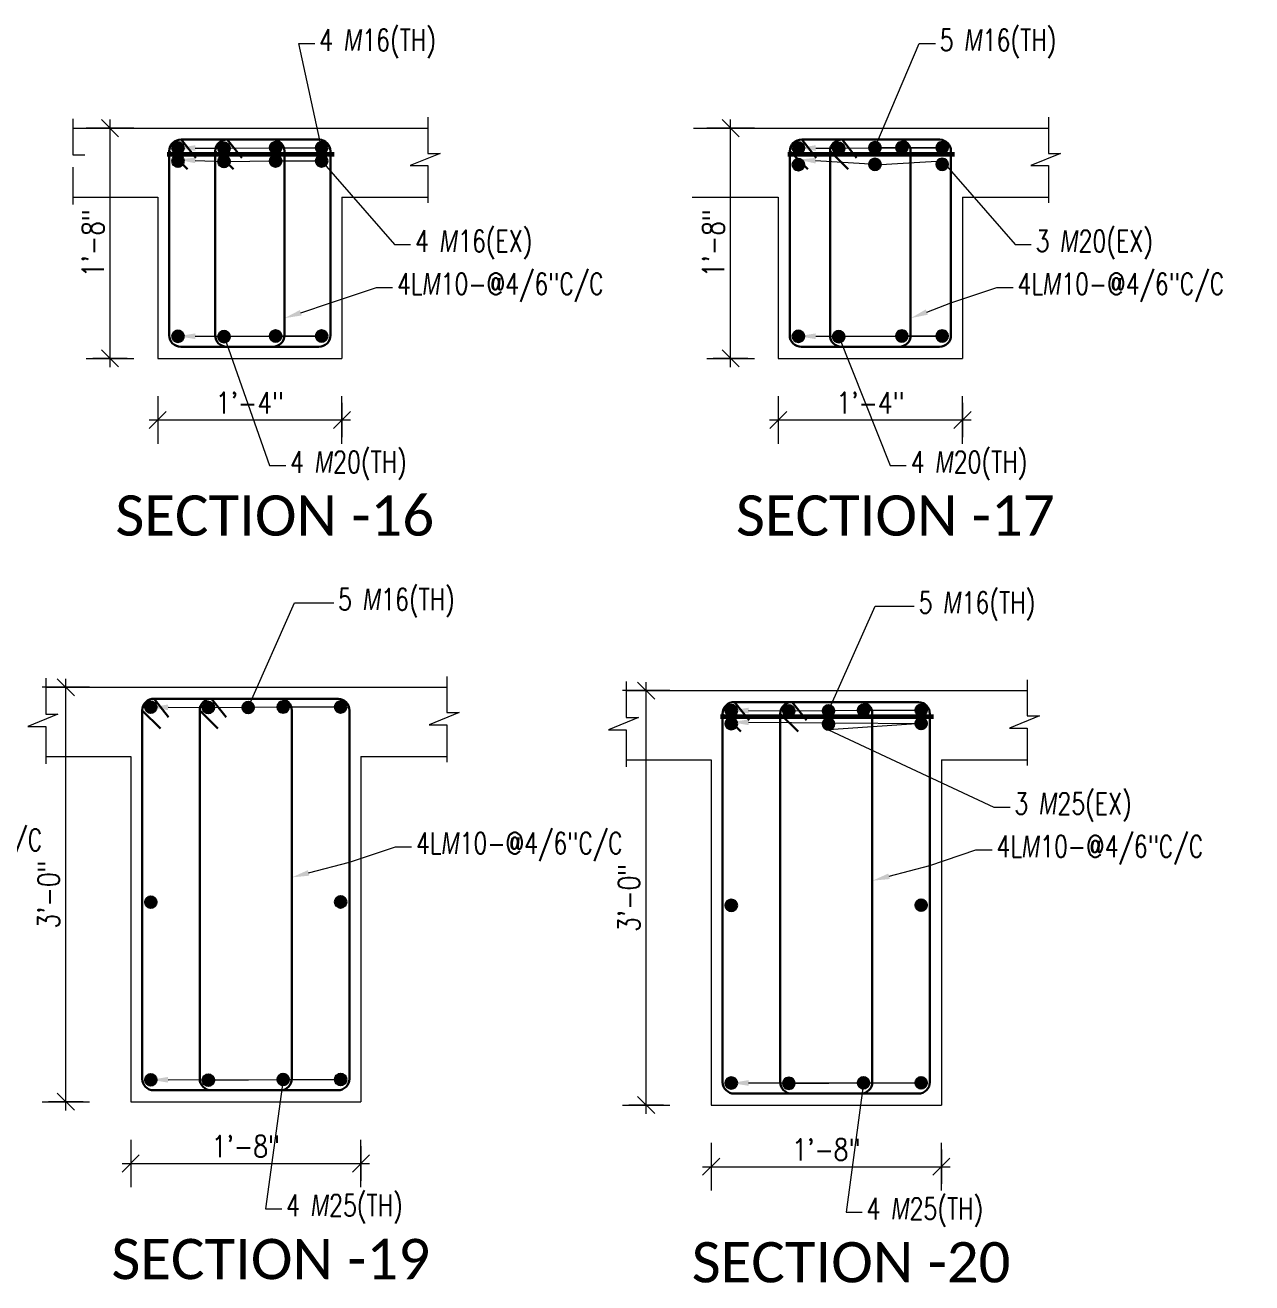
# Model space of a CAD drawing. Header units: inches. Extents: x 0 to 162649, y -36601 to -26324.
# Drawn here: x 156967.4 to 157074, y -36404.5 to -36295.3 of the extents above; entities that cross this region are included whole.
import ezdxf
from ezdxf import colors
from ezdxf.entities.mleader import LeaderData, LeaderLine
from ezdxf.math import Vec2, Vec3

# ---------------------------------------------------------------- set-up
doc = ezdxf.new("R2010")
doc.units = ezdxf.units.IN
doc.header["$MEASUREMENT"] = 0
for name, color, linetype, lineweight in [('Dim', 1, 'Continuous', 13), ('hatch', 252, 'Continuous', 0), ('OL_AR_Text', 140, 'Continuous', 5), ('Rein', 3, 'Continuous', 30), ('Stirrups', 191, 'Continuous', 25), ('TEXT', 7, 'Continuous', 9)]:
    doc.layers.add(name, color=color, linetype=linetype, lineweight=lineweight)
doc.styles.add('1-8 Annotative Text', font='calibri.ttf', dxfattribs={"height": 0.125})
doc.styles.add('DIM', font='simplex.shx', dxfattribs={"width": 0.75})
doc.styles.add('rmtext', font='romans.shx', dxfattribs={"width": 0.8})
doc.dimstyles.new('DIM-24', dxfattribs={"dimscale": 24, "dimtxt": 0.078125, "dimasz": 0.0625, "dimexe": 0.0625, "dimexo": 0.015625, "dimgap": 0.015625, "dimtad": 1, "dimdec": 1, "dimzin": 3, "dimdsep": 46, "dimlunit": 4, "dimtxsty": 'rmtext', "dimblk": 'OBLIQUE', "dimcen": 0.09375, "dimdle": 0.03125, "dimclrd": 1, "dimclre": 1, "dimclrt": 2, "dimadec": 0, "dimazin": 0, "dimtfac": 0.75, "dimtdec": 1, "dimtix": 1, "dimtmove": 0, "dimatfit": 3, "dimfxl": 0.0625, "dimfxlon": 1, "dimfrac": 1, "dimtolj": 1, "dimtzin": 0, "dimlwd": -1, "dimlwe": 5, "dimarcsym": 0})

# ---------------------------------------------------------------- blocks, each defined once
blk = doc.blocks.new('_Oblique')
for p, q in [((0, -1.375), (0, 1.375)), ((-0.495, -0.495), (0.495, 0.495))]:
    blk.add_line(p, q)
blk = doc.blocks.new('*D273')
at = {"layer": 'Defpoints', "color": 0, "transparency": 16777216}
for p in [(156978.96, -36324.21), (156994.96, -36324.21), (156994.96, -36329.56)]:
    blk.add_point(p, dxfattribs=at)
at = {"layer": 'Dim', "color": 1, "lineweight": 5, "transparency": 16777216}
for p, q in [((156978.96, -36328.06), (156978.96, -36331.06)), ((156994.96, -36328.06), (156994.96, -36331.06))]:
    blk.add_line(p, q, dxfattribs=at)
at = {"layer": 'Dim', "color": 1, "transparency": 16777216}
blk.add_line((156978.21, -36329.56), (156995.71, -36329.56), dxfattribs=at)
at = {"layer": 'Dim', "color": 1, "transparency": 16777216, "xscale": 1.5, "yscale": 1.5, "zscale": 1.5, "rotation": 180}
blk.add_blockref('_Oblique', (156978.96, -36329.56), dxfattribs=at)
at = {"layer": 'Dim', "color": 1, "transparency": 16777216, "xscale": 1.5, "yscale": 1.5, "zscale": 1.5}
blk.add_blockref('_Oblique', (156994.96, -36329.56), dxfattribs=at)
at = {"layer": 'Dim', "color": 2, "transparency": 16777216, "insert": (156986.96, -36328.07), "char_height": 1.875, "attachment_point": 5, "style": 'rmtext'}
blk.add_mtext('\\A1;1\'-4"', dxfattribs=at)
blk = doc.blocks.new('*D274')
at = {"layer": 'Defpoints', "color": 0, "transparency": 16777216}
for p in [(156974.82, -36304.21), (156978.96, -36304.21), (156978.96, -36324.21)]:
    blk.add_point(p, dxfattribs=at)
at = {"layer": 'Dim', "color": 1, "lineweight": 5, "transparency": 16777216}
for p, q in [((156976.32, -36304.21), (156973.32, -36304.21)), ((156976.32, -36324.21), (156973.32, -36324.21))]:
    blk.add_line(p, q, dxfattribs=at)
at = {"layer": 'Dim', "color": 1, "transparency": 16777216}
blk.add_line((156974.82, -36324.96), (156974.82, -36303.46), dxfattribs=at)
at = {"layer": 'Dim', "color": 1, "transparency": 16777216, "xscale": 1.5, "yscale": 1.5, "zscale": 1.5}
for p, rotation in [((156974.82, -36304.21), 90), ((156974.82, -36324.21), 270)]:
    blk.add_blockref('_Oblique', p, dxfattribs=dict(at, rotation=rotation))
at = {"layer": 'Dim', "color": 2, "transparency": 16777216, "insert": (156973.33, -36314.21), "char_height": 1.875, "attachment_point": 5, "rotation": 90, "style": 'rmtext'}
blk.add_mtext('\\A1;1\'-8"', dxfattribs=at)
blk = doc.blocks.new('*D275')
at = {"layer": 'Defpoints', "color": 0, "transparency": 16777216}
for p in [(157032.86, -36324.21), (157048.86, -36324.21), (157048.86, -36329.56)]:
    blk.add_point(p, dxfattribs=at)
at = {"layer": 'Dim', "color": 1, "lineweight": 5, "transparency": 16777216}
for p, q in [((157032.86, -36328.06), (157032.86, -36331.06)), ((157048.86, -36328.06), (157048.86, -36331.06))]:
    blk.add_line(p, q, dxfattribs=at)
at = {"layer": 'Dim', "color": 1, "transparency": 16777216}
blk.add_line((157032.11, -36329.56), (157049.61, -36329.56), dxfattribs=at)
at = {"layer": 'Dim', "color": 1, "transparency": 16777216, "xscale": 1.5, "yscale": 1.5, "zscale": 1.5, "rotation": 180}
blk.add_blockref('_Oblique', (157032.86, -36329.56), dxfattribs=at)
at = {"layer": 'Dim', "color": 1, "transparency": 16777216, "xscale": 1.5, "yscale": 1.5, "zscale": 1.5}
blk.add_blockref('_Oblique', (157048.86, -36329.56), dxfattribs=at)
at = {"layer": 'Dim', "color": 2, "transparency": 16777216, "insert": (157040.86, -36328.07), "char_height": 1.875, "attachment_point": 5, "style": 'rmtext'}
blk.add_mtext('\\A1;1\'-4"', dxfattribs=at)
blk = doc.blocks.new('*D276')
at = {"layer": 'Defpoints', "color": 0, "transparency": 16777216}
for p in [(157028.72, -36304.21), (157032.86, -36304.21), (157032.86, -36324.21)]:
    blk.add_point(p, dxfattribs=at)
at = {"layer": 'Dim', "color": 1, "lineweight": 5, "transparency": 16777216}
for p, q in [((157030.22, -36304.21), (157027.22, -36304.21)), ((157030.22, -36324.21), (157027.22, -36324.21))]:
    blk.add_line(p, q, dxfattribs=at)
at = {"layer": 'Dim', "color": 1, "transparency": 16777216}
blk.add_line((157028.72, -36324.96), (157028.72, -36303.46), dxfattribs=at)
at = {"layer": 'Dim', "color": 1, "transparency": 16777216, "xscale": 1.5, "yscale": 1.5, "zscale": 1.5}
for p, rotation in [((157028.72, -36304.21), 90), ((157028.72, -36324.21), 270)]:
    blk.add_blockref('_Oblique', p, dxfattribs=dict(at, rotation=rotation))
at = {"layer": 'Dim', "color": 2, "transparency": 16777216, "insert": (157027.23, -36314.21), "char_height": 1.875, "attachment_point": 5, "rotation": 90, "style": 'rmtext'}
blk.add_mtext('\\A1;1\'-8"', dxfattribs=at)
blk = doc.blocks.new('*D444')
at = {"layer": 'Defpoints', "color": 0, "transparency": 16777216}
for p in [(156976.61, -36388.78), (156996.61, -36388.78), (156996.61, -36394.14)]:
    blk.add_point(p, dxfattribs=at)
at = {"layer": 'Dim', "color": 1, "lineweight": 5, "transparency": 16777216}
for p, q in [((156976.61, -36392.64), (156976.61, -36395.64)), ((156996.61, -36392.64), (156996.61, -36395.64))]:
    blk.add_line(p, q, dxfattribs=at)
at = {"layer": 'Dim', "color": 1, "transparency": 16777216}
blk.add_line((156975.86, -36394.14), (156997.36, -36394.14), dxfattribs=at)
at = {"layer": 'Dim', "color": 1, "transparency": 16777216, "xscale": 1.5, "yscale": 1.5, "zscale": 1.5, "rotation": 180}
blk.add_blockref('_Oblique', (156976.61, -36394.14), dxfattribs=at)
at = {"layer": 'Dim', "color": 1, "transparency": 16777216, "xscale": 1.5, "yscale": 1.5, "zscale": 1.5}
blk.add_blockref('_Oblique', (156996.61, -36394.14), dxfattribs=at)
at = {"layer": 'Dim', "color": 2, "transparency": 16777216, "insert": (156986.61, -36392.65), "char_height": 1.875, "attachment_point": 5, "style": 'rmtext'}
blk.add_mtext('\\A1;1\'-8"', dxfattribs=at)
blk = doc.blocks.new('*D445')
at = {"layer": 'Defpoints', "color": 0, "transparency": 16777216}
for p in [(156970.98, -36352.78), (156976.61, -36352.78), (156976.61, -36388.78)]:
    blk.add_point(p, dxfattribs=at)
at = {"layer": 'Dim', "color": 1, "transparency": 16777216}
blk.add_line((156970.98, -36389.53), (156970.98, -36352.03), dxfattribs=at)
at = {"layer": 'Dim', "color": 1, "lineweight": 5, "transparency": 16777216}
for p, q in [((156972.48, -36352.78), (156969.48, -36352.78)), ((156972.48, -36388.78), (156969.48, -36388.78))]:
    blk.add_line(p, q, dxfattribs=at)
at = {"layer": 'Dim', "color": 1, "transparency": 16777216, "xscale": 1.5, "yscale": 1.5, "zscale": 1.5}
for p, rotation in [((156970.98, -36352.78), 90), ((156970.98, -36388.78), 270)]:
    blk.add_blockref('_Oblique', p, dxfattribs=dict(at, rotation=rotation))
at = {"layer": 'Dim', "color": 2, "transparency": 16777216, "insert": (156969.49, -36370.78), "char_height": 1.875, "attachment_point": 5, "rotation": 90, "style": 'rmtext'}
blk.add_mtext('\\A1;3\'-0"', dxfattribs=at)
blk = doc.blocks.new('*D446')
at = {"layer": 'Defpoints', "color": 0, "transparency": 16777216}
for p in [(157027.03, -36389.07), (157047.03, -36389.07), (157047.03, -36394.42)]:
    blk.add_point(p, dxfattribs=at)
at = {"layer": 'Dim', "color": 1, "lineweight": 5, "transparency": 16777216}
for p, q in [((157027.03, -36392.92), (157027.03, -36395.92)), ((157047.03, -36392.92), (157047.03, -36395.92))]:
    blk.add_line(p, q, dxfattribs=at)
at = {"layer": 'Dim', "color": 1, "transparency": 16777216}
blk.add_line((157026.28, -36394.42), (157047.78, -36394.42), dxfattribs=at)
at = {"layer": 'Dim', "color": 1, "transparency": 16777216, "xscale": 1.5, "yscale": 1.5, "zscale": 1.5, "rotation": 180}
blk.add_blockref('_Oblique', (157027.03, -36394.42), dxfattribs=at)
at = {"layer": 'Dim', "color": 1, "transparency": 16777216, "xscale": 1.5, "yscale": 1.5, "zscale": 1.5}
blk.add_blockref('_Oblique', (157047.03, -36394.42), dxfattribs=at)
at = {"layer": 'Dim', "color": 2, "transparency": 16777216, "insert": (157037.03, -36392.93), "char_height": 1.875, "attachment_point": 5, "style": 'rmtext'}
blk.add_mtext('\\A1;1\'-8"', dxfattribs=at)
blk = doc.blocks.new('*D447')
at = {"layer": 'Defpoints', "color": 0, "transparency": 16777216}
for p in [(157021.39, -36353.07), (157027.03, -36353.07), (157027.03, -36389.07)]:
    blk.add_point(p, dxfattribs=at)
at = {"layer": 'Dim', "color": 1, "transparency": 16777216}
blk.add_line((157021.39, -36389.82), (157021.39, -36352.32), dxfattribs=at)
at = {"layer": 'Dim', "color": 1, "lineweight": 5, "transparency": 16777216}
for p, q in [((157022.89, -36353.07), (157019.89, -36353.07)), ((157022.89, -36389.07), (157019.89, -36389.07))]:
    blk.add_line(p, q, dxfattribs=at)
at = {"layer": 'Dim', "color": 1, "transparency": 16777216, "xscale": 1.5, "yscale": 1.5, "zscale": 1.5}
for p, rotation in [((157021.39, -36353.07), 90), ((157021.39, -36389.07), 270)]:
    blk.add_blockref('_Oblique', p, dxfattribs=dict(at, rotation=rotation))
at = {"layer": 'Dim', "color": 2, "transparency": 16777216, "insert": (157019.9, -36371.07), "char_height": 1.875, "attachment_point": 5, "rotation": 90, "style": 'rmtext'}
blk.add_mtext('\\A1;3\'-0"', dxfattribs=at)

msp = doc.modelspace()

# ---------------------------------------------------------------- hatches: boundary and pattern name
at = {"layer": 'Rein'}
h = msp.add_hatch(color=256, dxfattribs=at)
h.dxf.hatch_style = 1
h.paths.add_polyline_path([(156981.22, -36305.93, 1), (156980.22, -36305.93, 1)])
h = msp.add_hatch(color=256, dxfattribs=at)
h.dxf.hatch_style = 1
h.paths.add_polyline_path([(156985.22, -36305.96, 1), (156984.22, -36305.96, 1)])
h = msp.add_hatch(color=256, dxfattribs=at)
h.dxf.hatch_style = 1
h.paths.add_polyline_path([(156989.7, -36305.91, 1), (156988.7, -36305.91, 1)])
h = msp.add_hatch(color=256, dxfattribs=at)
h.dxf.hatch_style = 1
h.paths.add_polyline_path([(156993.7, -36305.91, 1), (156992.7, -36305.91, 1)])
h = msp.add_hatch(color=256, dxfattribs=at)
h.dxf.hatch_style = 1
h.paths.add_polyline_path([(157035.11, -36305.93, 1), (157034.11, -36305.93, 1)])
h = msp.add_hatch(color=256, dxfattribs=at)
h.dxf.hatch_style = 1
h.paths.add_polyline_path([(157038.61, -36305.96, 1), (157037.61, -36305.96, 1)])
h = msp.add_hatch(color=256, dxfattribs=at)
h.dxf.hatch_style = 1
h.paths.add_polyline_path([(157041.76, -36305.91, 1), (157040.76, -36305.91, 1)])
h = msp.add_hatch(color=256, dxfattribs=at)
h.dxf.hatch_style = 1
h.paths.add_polyline_path([(157044.1, -36305.91, 1), (157043.1, -36305.91, 1)])
h = msp.add_hatch(color=256, dxfattribs=at)
h.dxf.hatch_style = 1
h.paths.add_polyline_path([(157047.6, -36305.91, 1), (157046.6, -36305.91, 1)])
h = msp.add_hatch(color=256, dxfattribs=at)
h.dxf.hatch_style = 1
h.paths.add_polyline_path([(156981.22, -36307.08, 1), (156980.22, -36307.08, 1)])
h = msp.add_hatch(color=256, dxfattribs=at)
h.dxf.hatch_style = 1
h.paths.add_polyline_path([(156985.22, -36307.11, 1), (156984.22, -36307.11, 1)])
h = msp.add_hatch(color=256, dxfattribs=at)
h.dxf.hatch_style = 1
h.paths.add_polyline_path([(156989.7, -36307.06, 1), (156988.7, -36307.06, 1)])
h = msp.add_hatch(color=256, dxfattribs=at)
h.dxf.hatch_style = 1
h.paths.add_polyline_path([(156993.7, -36307.06, 1), (156992.7, -36307.06, 1)])
h = msp.add_hatch(color=256, dxfattribs=at)
h.dxf.hatch_style = 1
h.paths.add_polyline_path([(157035.11, -36307.38, 1), (157034.11, -36307.38, 1)])
h = msp.add_hatch(color=256, dxfattribs=at)
h.dxf.hatch_style = 1
h.paths.add_polyline_path([(157041.76, -36307.36, 1), (157040.76, -36307.36, 1)])
h = msp.add_hatch(color=256, dxfattribs=at)
h.dxf.hatch_style = 1
h.paths.add_polyline_path([(157047.6, -36307.36, 1), (157046.6, -36307.36, 1)])
h = msp.add_hatch(color=256, dxfattribs=at)
h.dxf.hatch_style = 1
h.paths.add_polyline_path([(156981.22, -36322.29, 1), (156980.22, -36322.29, 1)])
h = msp.add_hatch(color=256, dxfattribs=at)
h.dxf.hatch_style = 1
h.paths.add_polyline_path([(156985.22, -36322.32, 1), (156984.22, -36322.32, 1)])
h = msp.add_hatch(color=256, dxfattribs=at)
h.dxf.hatch_style = 1
h.paths.add_polyline_path([(156989.7, -36322.27, 1), (156988.7, -36322.27, 1)])
h = msp.add_hatch(color=256, dxfattribs=at)
h.dxf.hatch_style = 1
h.paths.add_polyline_path([(156993.7, -36322.27, 1), (156992.7, -36322.27, 1)])
h = msp.add_hatch(color=256, dxfattribs=at)
h.dxf.hatch_style = 1
h.paths.add_polyline_path([(157035.11, -36322.29, 1), (157034.11, -36322.29, 1)])
h = msp.add_hatch(color=256, dxfattribs=at)
h.dxf.hatch_style = 1
h.paths.add_polyline_path([(157038.61, -36322.32, 1), (157037.61, -36322.32, 1)])
h = msp.add_hatch(color=256, dxfattribs=at)
h.dxf.hatch_style = 1
h.paths.add_polyline_path([(157044.1, -36322.27, 1), (157043.1, -36322.27, 1)])
h = msp.add_hatch(color=256, dxfattribs=at)
h.dxf.hatch_style = 1
h.paths.add_polyline_path([(157047.6, -36322.27, 1), (157046.6, -36322.27, 1)])
h = msp.add_hatch(color=256, dxfattribs=at)
h.dxf.hatch_style = 1
h.paths.add_polyline_path([(156978.86, -36354.51, 1), (156977.86, -36354.51, 1)])
h = msp.add_hatch(color=256, dxfattribs=at)
h.dxf.hatch_style = 1
h.paths.add_polyline_path([(156983.86, -36354.54, 1), (156982.86, -36354.54, 1)])
h = msp.add_hatch(color=256, dxfattribs=at)
h.dxf.hatch_style = 1
h.paths.add_polyline_path([(156987.32, -36354.54, 1), (156986.32, -36354.54, 1)])
h = msp.add_hatch(color=256, dxfattribs=at)
h.dxf.hatch_style = 1
h.paths.add_polyline_path([(156990.35, -36354.49, 1), (156989.35, -36354.49, 1)])
h = msp.add_hatch(color=256, dxfattribs=at)
h.dxf.hatch_style = 1
h.paths.add_polyline_path([(156995.35, -36354.49, 1), (156994.35, -36354.49, 1)])
h = msp.add_hatch(color=256, dxfattribs=at)
h.dxf.hatch_style = 1
h.paths.add_polyline_path([(157029.28, -36354.79, 1), (157028.28, -36354.79, 1)])
h = msp.add_hatch(color=256, dxfattribs=at)
h.dxf.hatch_style = 1
h.paths.add_polyline_path([(157034.28, -36354.82, 1), (157033.28, -36354.82, 1)])
h = msp.add_hatch(color=256, dxfattribs=at)
h.dxf.hatch_style = 1
h.paths.add_polyline_path([(157037.73, -36354.82, 1), (157036.73, -36354.82, 1)])
h = msp.add_hatch(color=256, dxfattribs=at)
h.dxf.hatch_style = 1
h.paths.add_polyline_path([(157040.77, -36354.77, 1), (157039.77, -36354.77, 1)])
h = msp.add_hatch(color=256, dxfattribs=at)
h.dxf.hatch_style = 1
h.paths.add_polyline_path([(157045.77, -36354.77, 1), (157044.77, -36354.77, 1)])
h = msp.add_hatch(color=256, dxfattribs=at)
h.dxf.hatch_style = 1
h.paths.add_polyline_path([(157029.28, -36355.94, 1), (157028.28, -36355.94, 1)])
h = msp.add_hatch(color=256, dxfattribs=at)
h.dxf.hatch_style = 1
h.paths.add_polyline_path([(157037.73, -36355.97, 1), (157036.73, -36355.97, 1)])
h = msp.add_hatch(color=256, dxfattribs=at)
h.dxf.hatch_style = 1
h.paths.add_polyline_path([(157045.77, -36355.92, 1), (157044.77, -36355.92, 1)])
h = msp.add_hatch(color=256, dxfattribs=at)
h.dxf.hatch_style = 1
h.paths.add_polyline_path([(156978.86, -36371.44, 1), (156977.86, -36371.44, 1)])
h = msp.add_hatch(color=256, dxfattribs=at)
h.dxf.hatch_style = 1
h.paths.add_polyline_path([(156995.35, -36371.42, 1), (156994.35, -36371.42, 1)])
h = msp.add_hatch(color=256, dxfattribs=at)
h.dxf.hatch_style = 1
h.paths.add_polyline_path([(157029.28, -36371.72, 1), (157028.28, -36371.72, 1)])
h = msp.add_hatch(color=256, dxfattribs=at)
h.dxf.hatch_style = 1
h.paths.add_polyline_path([(157045.77, -36371.7, 1), (157044.77, -36371.7, 1)])
h = msp.add_hatch(color=256, dxfattribs=at)
h.dxf.hatch_style = 1
h.paths.add_polyline_path([(156978.86, -36386.87, 1), (156977.86, -36386.87, 1)])
h = msp.add_hatch(color=256, dxfattribs=at)
h.dxf.hatch_style = 1
h.paths.add_polyline_path([(156990.35, -36386.84, 1), (156989.35, -36386.84, 1)])
h = msp.add_hatch(color=256, dxfattribs=at)
h.dxf.hatch_style = 1
h.paths.add_polyline_path([(156995.35, -36386.84, 1), (156994.35, -36386.84, 1)])
h = msp.add_hatch(color=256, dxfattribs=at)
h.dxf.hatch_style = 1
h.paths.add_polyline_path([(156983.86, -36386.9, 1), (156982.86, -36386.9, 1)])
h = msp.add_hatch(color=256, dxfattribs=at)
h.dxf.hatch_style = 1
h.paths.add_polyline_path([(157029.28, -36387.15, 1), (157028.28, -36387.15, 1)])
h = msp.add_hatch(color=256, dxfattribs=at)
h.dxf.hatch_style = 1
h.paths.add_polyline_path([(157034.28, -36387.18, 1), (157033.28, -36387.18, 1)])
h = msp.add_hatch(color=256, dxfattribs=at)
h.dxf.hatch_style = 1
h.paths.add_polyline_path([(157040.77, -36387.13, 1), (157039.77, -36387.13, 1)])
h = msp.add_hatch(color=256, dxfattribs=at)
h.dxf.hatch_style = 1
h.paths.add_polyline_path([(157045.77, -36387.13, 1), (157044.77, -36387.13, 1)])

# ---------------------------------------------------------------- linework, layer by layer
at = {"layer": 'Dim', "lineweight": 60}
for p, q in [((156979.78, -36306.46), (156994.28, -36306.46)), ((157033.68, -36306.46), (157048.18, -36306.46)), ((157027.84, -36355.32), (157046.34, -36355.32))]:
    msp.add_line(p, q, dxfattribs=at)
at = {"layer": 'hatch'}
for p, q in [((157002.43, -36303.27), (157002.43, -36306.4)), ((157056.33, -36303.27), (157056.33, -36306.4)), ((156971.59, -36303.41), (156971.59, -36306.54)), ((156971.59, -36304.21), (157002.43, -36304.21)), ((157025.49, -36304.21), (157056.33, -36304.21)), ((156971.59, -36306.54), (156972.64, -36306.54)), ((157003.49, -36306.4), (157000.89, -36307.46)), ((157002.43, -36306.4), (157003.49, -36306.4)), ((157057.39, -36306.4), (157054.79, -36307.46)), ((157056.33, -36306.4), (157057.39, -36306.4)), ((156971.59, -36307.6), (156971.59, -36310.84)), ((157000.89, -36307.46), (157002.43, -36307.46)), ((157002.43, -36307.46), (157002.43, -36310.7)), ((157054.79, -36307.46), (157056.33, -36307.46)), ((157056.33, -36307.46), (157056.33, -36310.7)), ((156971.59, -36310.21), (156978.96, -36310.21)), ((156978.96, -36310.21), (156978.96, -36324.21)), ((156994.96, -36310.21), (156994.96, -36324.21)), ((156994.96, -36310.21), (157002.43, -36310.21)), ((157025.39, -36310.21), (157032.86, -36310.21)), ((157032.86, -36310.21), (157032.86, -36324.21)), ((157048.86, -36310.21), (157048.86, -36324.21)), ((157048.86, -36310.21), (157056.33, -36310.21)), ((156978.96, -36324.21), (156994.96, -36324.21)), ((157032.86, -36324.21), (157048.86, -36324.21)), ((156969.23, -36351.98), (156969.23, -36355.11)), ((157004.08, -36351.84), (157004.08, -36354.97)), ((157019.65, -36352.27), (157019.65, -36355.4)), ((157054.49, -36352.13), (157054.49, -36355.26)), ((156969.23, -36352.78), (157004.08, -36352.78)), ((157019.65, -36353.07), (157054.49, -36353.07)), ((156970.29, -36355.11), (156967.69, -36356.17)), ((156969.23, -36355.11), (156970.29, -36355.11)), ((157005.13, -36354.97), (157002.53, -36356.04)), ((157004.08, -36354.97), (157005.13, -36354.97)), ((157020.71, -36355.4), (157018.11, -36356.46)), ((157019.65, -36355.4), (157020.71, -36355.4)), ((157055.55, -36355.26), (157052.95, -36356.32)), ((157054.49, -36355.26), (157055.55, -36355.26)), ((156967.69, -36356.17), (156969.23, -36356.17)), ((156969.23, -36356.17), (156969.23, -36359.42)), ((157002.53, -36356.04), (157004.08, -36356.04)), ((157004.08, -36356.04), (157004.08, -36359.28)), ((157018.11, -36356.46), (157019.65, -36356.46)), ((157019.65, -36356.46), (157019.65, -36359.7)), ((157052.95, -36356.32), (157054.49, -36356.32)), ((157054.49, -36356.32), (157054.49, -36359.56)), ((156969.23, -36358.78), (156976.61, -36358.78)), ((156976.61, -36358.78), (156976.61, -36388.78)), ((156996.61, -36358.78), (156996.61, -36388.78)), ((156996.61, -36358.78), (157004.08, -36358.78)), ((157019.65, -36359.07), (157027.03, -36359.07)), ((157027.03, -36359.07), (157027.03, -36389.07)), ((157047.03, -36359.07), (157047.03, -36389.07)), ((157047.03, -36359.07), (157054.49, -36359.07)), ((156976.61, -36388.78), (156996.61, -36388.78)), ((157027.03, -36389.07), (157047.03, -36389.07))]:
    msp.add_line(p, q, dxfattribs=at)
at = {"layer": 'Rein'}
for centre in [(156980.72, -36305.93), (156984.72, -36305.96), (156989.2, -36305.91), (156993.2, -36305.91), (157034.61, -36305.93), (157038.11, -36305.96), (157041.26, -36305.91), (157043.6, -36305.91), (157047.1, -36305.91), (156980.72, -36307.08), (156984.72, -36307.11), (156989.2, -36307.06), (156993.2, -36307.06), (157034.61, -36307.38), (157041.26, -36307.36), (157047.1, -36307.36), (156980.72, -36322.29), (156984.72, -36322.32), (156989.2, -36322.27), (156993.2, -36322.27), (157034.61, -36322.29), (157038.11, -36322.32), (157043.6, -36322.27), (157047.1, -36322.27), (156978.36, -36354.51), (156983.36, -36354.54), (156986.82, -36354.54), (156989.85, -36354.49), (156994.85, -36354.49), (157028.78, -36354.79), (157033.78, -36354.82), (157037.23, -36354.82), (157040.27, -36354.77), (157045.27, -36354.77), (157028.78, -36355.94), (157037.23, -36355.97), (157045.27, -36355.92), (156978.36, -36371.44), (156994.85, -36371.42), (157028.78, -36371.72), (157045.27, -36371.7), (156978.36, -36386.87), (156989.85, -36386.84), (156994.85, -36386.84), (156983.36, -36386.9), (157028.78, -36387.15), (157033.78, -36387.18), (157040.27, -36387.13), (157045.27, -36387.13)]:
    msp.add_circle(centre, 0.5, dxfattribs=at)
at = {"layer": 'Stirrups', "lineweight": 30}
for p, q in [((156981, -36305.21), (156982.26, -36306.78)), ((156985, -36305.21), (156986.26, -36306.78)), ((157034.9, -36305.21), (157036.16, -36306.78)), ((157038.4, -36305.21), (157039.66, -36306.78)), ((156979.96, -36306.21), (156981.54, -36307.77)), ((156983.96, -36306.21), (156985.54, -36307.77)), ((157033.86, -36306.21), (157035.44, -36307.77)), ((157037.36, -36306.21), (157038.94, -36307.77)), ((156978.64, -36353.78), (156979.91, -36355.36)), ((156983.64, -36353.78), (156984.91, -36355.36)), ((157029.06, -36354.07), (157030.32, -36355.64)), ((157034.06, -36354.07), (157035.32, -36355.64)), ((156977.61, -36354.78), (156979.19, -36356.35)), ((156982.61, -36354.78), (156984.19, -36356.35)), ((157028.03, -36355.07), (157029.6, -36356.63)), ((157033.03, -36355.07), (157034.6, -36356.63))]:
    msp.add_line(p, q, dxfattribs=at)
for points in [[(156980.96, -36323.21), (156992.96, -36323.21, 0.414214), (156993.96, -36322.21), (156993.96, -36306.21, 0.404381), (156993, -36305.21), (156981, -36305.21, 0.424115), (156979.96, -36306.21), (156979.96, -36322.21, 0.414214)], [(156984.96, -36323.21), (156988.96, -36323.21, 0.414214), (156989.96, -36322.21), (156989.96, -36306.21, 0.404381), (156989, -36305.21), (156985, -36305.21, 0.424115), (156983.96, -36306.21), (156983.96, -36322.21, 0.414214)], [(157034.86, -36323.21), (157046.86, -36323.21, 0.414214), (157047.86, -36322.21), (157047.86, -36306.21, 0.404381), (157046.9, -36305.21), (157034.9, -36305.21, 0.424115), (157033.86, -36306.21), (157033.86, -36322.21, 0.414214)], [(157038.36, -36323.21), (157043.36, -36323.21, 0.414214), (157044.36, -36322.21), (157044.36, -36306.21, 0.404381), (157043.4, -36305.21), (157038.4, -36305.21, 0.424115), (157037.36, -36306.21), (157037.36, -36322.21, 0.414214)], [(156978.61, -36387.78), (156994.61, -36387.78, 0.414214), (156995.61, -36386.78), (156995.61, -36354.78, 0.404381), (156994.64, -36353.78), (156978.64, -36353.78, 0.424115), (156977.61, -36354.78), (156977.61, -36386.78, 0.414214)], [(156983.61, -36387.78), (156989.61, -36387.78, 0.414214), (156990.61, -36386.78), (156990.61, -36354.78, 0.404381), (156989.64, -36353.78), (156983.64, -36353.78, 0.424115), (156982.61, -36354.78), (156982.61, -36386.78, 0.414214)], [(157029.03, -36388.07), (157045.03, -36388.07, 0.414214), (157046.03, -36387.07), (157046.03, -36355.07, 0.404381), (157045.06, -36354.07), (157029.06, -36354.07, 0.424115), (157028.03, -36355.07), (157028.03, -36387.07, 0.414214)], [(157034.03, -36388.07), (157040.03, -36388.07, 0.414214), (157041.03, -36387.07), (157041.03, -36355.07, 0.404381), (157040.06, -36354.07), (157034.06, -36354.07, 0.424115), (157033.03, -36355.07), (157033.03, -36387.07, 0.414214)]]:
    msp.add_lwpolyline(points, format="xyb", close=True, dxfattribs=at)

# ---------------------------------------------------------------- texts
at = {"layer": 'OL_AR_Text', "char_height": 3.5, "width": 2.6734445e-317, "attachment_point": 1, "style": '1-8 Annotative Text'}
for s, insert in [('SECTION -16', (156975.29, -36336.11)), ('SECTION -17', (157029.19, -36336.11)), ('SECTION -19', (156974.94, -36400.69)), ('SECTION -20', (157025.35, -36400.97))]:
    msp.add_mtext(s, dxfattribs=dict(at, insert=insert))

# ---------------------------------------------------------------- dimensions: what is measured, and where the dimension line sits
at = {"layer": 'Dim'}
for base, p1, p2, picture, middle in [((156974.82, -36304.21), (156978.96, -36324.21), (156978.96, -36304.21), '*D274', (156973.33, -36314.21)), ((157028.72, -36304.21), (157032.86, -36324.21), (157032.86, -36304.21), '*D276', (157027.23, -36314.21))]:
    dim = msp.add_linear_dim(base=base, p1=p1, p2=p2, angle=90, dimstyle='DIM-24', dxfattribs=at)
    dim.commit()
    dim.dimension.update_dxf_attribs({"geometry": picture, "text_midpoint": middle})
for base, p1, p2, picture, middle in [((156994.96, -36329.56), (156978.96, -36324.21), (156994.96, -36324.21), '*D273', (156986.96, -36328.07)), ((157048.86, -36329.56), (157032.86, -36324.21), (157048.86, -36324.21), '*D275', (157040.86, -36328.07)), ((156996.61, -36394.14), (156976.61, -36388.78), (156996.61, -36388.78), '*D444', (156986.61, -36392.65)), ((157047.03, -36394.42), (157027.03, -36389.07), (157047.03, -36389.07), '*D446', (157037.03, -36392.93))]:
    dim = msp.add_linear_dim(base=base, p1=p1, p2=p2, dimstyle='DIM-24', dxfattribs=at)
    dim.commit()
    dim.dimension.update_dxf_attribs({"geometry": picture, "text_midpoint": middle})
for base, p1, p2, picture, middle in [((156970.98, -36352.78), (156976.61, -36388.78), (156976.61, -36352.78), '*D445', (156970.98, -36370.78)), ((157021.39, -36353.07), (157027.03, -36389.07), (157027.03, -36353.07), '*D447', (157021.39, -36371.07))]:
    dim = msp.add_linear_dim(base=base, p1=p1, p2=p2, angle=90, dimstyle='DIM-24', dxfattribs=at)
    dim.commit()
    dim.dimension.update_dxf_attribs({"geometry": picture, "text_midpoint": middle, "dimtype": 160})

# ---------------------------------------------------------------- leaders
at = {"layer": 'TEXT'}
ml = msp.add_multileader_mtext('Standard', dxfattribs=at)
ml.set_content('4 {\\Fgothici|c0;M}16(TH) ', color=256, style='DIM')
ml.set_leader_properties(color=1, linetype='ByLayer', lineweight=9)
ml.build(insert=Vec2(0, 0))
ml.multileader.update_dxf_attribs({"text_right_attachment_type": 2, "dogleg_length": 0.25, "arrow_head_size": 1.5, "scale": 32})
ctx = ml.context
ctx.base_point, ctx.scale, ctx.char_height, ctx.arrow_head_size, ctx.landing_gap_size, ctx.plane_origin = Vec3(156992.61, -36296.87), 32, 1.875, 1.5, 0.375, Vec3(157003.71, -36304.97)
ctx.right_attachment = 2
notes = []
notes.append((ctx, [(0, (1, 1, 0), (156991.21, -36296.87), (1, 0), 1.4, [(3, [(156980.72, -36305.93), (156984.72, -36305.96), (156989.2, -36305.91), (156993.2, -36305.91)], 0, [])])]))
ctx.mtext.insert, ctx.mtext.flow_direction = Vec3(156992.99, -36295.62), 5
ml = msp.add_multileader_mtext('Standard', dxfattribs=at)
ml.set_content('5 {\\Fgothici|c0;M}16(TH) ', color=256, style='DIM')
ml.set_leader_properties(color=1, linetype='ByLayer', lineweight=9)
ml.build(insert=Vec2(0, 0))
ml.multileader.update_dxf_attribs({"text_right_attachment_type": 2, "dogleg_length": 0.25, "arrow_head_size": 1.5, "scale": 32})
ctx = ml.context
ctx.base_point, ctx.scale, ctx.char_height, ctx.arrow_head_size, ctx.landing_gap_size, ctx.plane_origin = Vec3(157046.51, -36296.87), 32, 1.875, 1.5, 0.375, Vec3(157057.61, -36304.97)
ctx.right_attachment = 2
notes.append((ctx, [(0, (1, 1, 0), (157045.11, -36296.87), (1, 0), 1.4, [(4, [(157034.61, -36305.93), (157038.11, -36305.96), (157043.6, -36305.91), (157047.1, -36305.91), (157041.26, -36305.91)], 0, [])])]))
ctx.mtext.insert, ctx.mtext.flow_direction = Vec3(157046.88, -36295.62), 5
ml = msp.add_multileader_mtext('Standard', dxfattribs=at)
ml.set_content('4 {\\Fgothici|c0;M}16(EX) ', color=256, style='DIM')
ml.set_leader_properties(color=1, linetype='ByLayer', lineweight=9)
ml.build(insert=Vec2(0, 0))
ml.multileader.update_dxf_attribs({"text_right_attachment_type": 2, "dogleg_length": 0.25, "arrow_head_size": 1.5, "scale": 32})
ctx = ml.context
ctx.base_point, ctx.scale, ctx.char_height, ctx.arrow_head_size, ctx.landing_gap_size, ctx.plane_origin = Vec3(157000.94, -36314.33), 32, 1.875, 1.5, 0.375, Vec3(157001.75, -36312.28)
ctx.right_attachment = 2
notes.append((ctx, [(0, (1, 1, 0), (156999.53, -36314.33), (1, 0), 1.4, [(3, [(156980.72, -36306.95), (156984.72, -36307.11), (156989.2, -36307.06), (156993.2, -36307.06)], 0, [])])]))
ctx.mtext.insert, ctx.mtext.flow_direction = Vec3(157001.31, -36313.08), 5
ml = msp.add_multileader_mtext('Standard', dxfattribs=at)
ml.set_content('3 {\\Fgothici|c0;M}20(EX) ', color=256, style='DIM')
ml.set_leader_properties(color=1, linetype='ByLayer', lineweight=9)
ml.build(insert=Vec2(0, 0))
ml.multileader.update_dxf_attribs({"text_right_attachment_type": 2, "dogleg_length": 0.25, "arrow_head_size": 1.5, "scale": 32})
ctx = ml.context
ctx.base_point, ctx.scale, ctx.char_height, ctx.arrow_head_size, ctx.landing_gap_size, ctx.plane_origin = Vec3(157054.84, -36314.33), 32, 1.875, 1.5, 0.375, Vec3(157055.65, -36312.28)
ctx.right_attachment = 2
notes.append((ctx, [(0, (1, 1, 0), (157053.43, -36314.33), (1, 0), 1.4, [(3, [(157034.61, -36306.95), (157041.76, -36307.36), (157047.1, -36307.06)], 0, [])])]))
ctx.mtext.insert, ctx.mtext.flow_direction = Vec3(157055.21, -36313.08), 5
ml = msp.add_multileader_mtext('Standard', dxfattribs=at)
ml.set_content('4L{\\Fgothici|c0;M}10-@4/6"C/C ', color=256, style='DIM')
ml.set_leader_properties(color=1, linetype='ByLayer', lineweight=9)
ml.build(insert=Vec2(0, 0))
ml.multileader.update_dxf_attribs({"text_right_attachment_type": 2, "dogleg_length": 0.25, "arrow_head_size": 1.5, "scale": 32})
ctx = ml.context
ctx.base_point, ctx.scale, ctx.char_height, ctx.arrow_head_size, ctx.landing_gap_size, ctx.plane_origin = Vec3(156999.37, -36318.05), 32, 1.875, 1.5, 0.375, Vec3(157009.9, -36327.81)
ctx.right_attachment = 2
notes.append((ctx, [(0, (1, 1, 0), (156997.96, -36318.05), (1, 0), 1.4, [(1, [(156989.96, -36320.72), (156993.96, -36319.39)], 0, [])])]))
ctx.mtext.insert, ctx.mtext.flow_direction = Vec3(156999.74, -36316.8), 5
ml = msp.add_multileader_mtext('Standard', dxfattribs=at)
ml.set_content('4L{\\Fgothici|c0;M}10-@4/6"C/C ', color=256, style='DIM')
ml.set_leader_properties(color=1, linetype='ByLayer', lineweight=9)
ml.build(insert=Vec2(0, 0))
ml.multileader.update_dxf_attribs({"text_right_attachment_type": 2, "dogleg_length": 0.25, "arrow_head_size": 1.5, "scale": 32})
ctx = ml.context
ctx.base_point, ctx.scale, ctx.char_height, ctx.arrow_head_size, ctx.landing_gap_size, ctx.plane_origin = Vec3(157053.27, -36318.05), 32, 1.875, 1.5, 0.375, Vec3(157063.8, -36327.81)
ctx.right_attachment = 2
notes.append((ctx, [(0, (1, 1, 0), (157051.86, -36318.05), (1, 0), 1.4, [(1, [(157044.36, -36320.72), (157047.86, -36319.39)], 0, [])])]))
ctx.mtext.insert, ctx.mtext.flow_direction = Vec3(157053.64, -36316.8), 5
ml = msp.add_multileader_mtext('Standard', dxfattribs=at)
ml.set_content('4 {\\Fgothici|c0;M}20(TH) ', color=256, style='DIM')
ml.set_leader_properties(color=1, linetype='ByLayer', lineweight=9)
ml.build(insert=Vec2(0, 0))
ml.multileader.update_dxf_attribs({"text_right_attachment_type": 2, "dogleg_length": 0.25, "arrow_head_size": 1.5, "scale": 32})
ctx = ml.context
ctx.base_point, ctx.scale, ctx.char_height, ctx.arrow_head_size, ctx.landing_gap_size, ctx.plane_origin = Vec3(156990.09, -36333.52), 32, 1.875, 1.5, 0.375, Vec3(157001.75, -36331.47)
ctx.right_attachment = 2
notes.append((ctx, [(0, (1, 1, 0), (156988.68, -36333.52), (1, 0), 1.4, [(2, [(156980.72, -36322.29), (156993.2, -36322.27), (156989.2, -36322.27), (156984.72, -36322.32)], 0, [])])]))
ctx.mtext.insert, ctx.mtext.flow_direction = Vec3(156990.46, -36332.27), 5
ml = msp.add_multileader_mtext('Standard', dxfattribs=at)
ml.set_content('4 {\\Fgothici|c0;M}20(TH) ', color=256, style='DIM')
ml.set_leader_properties(color=1, linetype='ByLayer', lineweight=9)
ml.build(insert=Vec2(0, 0))
ml.multileader.update_dxf_attribs({"text_right_attachment_type": 2, "dogleg_length": 0.25, "arrow_head_size": 1.5, "scale": 32})
ctx = ml.context
ctx.base_point, ctx.scale, ctx.char_height, ctx.arrow_head_size, ctx.landing_gap_size, ctx.plane_origin = Vec3(157043.99, -36333.52), 32, 1.875, 1.5, 0.375, Vec3(157055.65, -36331.47)
ctx.right_attachment = 2
notes.append((ctx, [(0, (1, 1, 0), (157042.58, -36333.52), (1, 0), 1.4, [(2, [(157034.61, -36322.29), (157047.1, -36322.27), (157043.6, -36322.27), (157038.11, -36322.32)], 0, [])])]))
ctx.mtext.insert, ctx.mtext.flow_direction = Vec3(157044.36, -36332.27), 5
ml = msp.add_multileader_mtext('Standard', dxfattribs=at)
ml.set_content('5 {\\Fgothici|c0;M}16(TH) ', color=256, style='DIM')
ml.set_leader_properties(color=1, linetype='ByLayer', lineweight=9)
ml.build(insert=Vec2(0, 0))
ml.multileader.update_dxf_attribs({"text_right_attachment_type": 2, "dogleg_length": 0.25, "arrow_head_size": 1.5, "scale": 32})
ctx = ml.context
ctx.base_point, ctx.scale, ctx.char_height, ctx.arrow_head_size, ctx.landing_gap_size, ctx.plane_origin = Vec3(156994.26, -36345.45), 32, 1.875, 1.5, 0.375, Vec3(157003.36, -36353.54)
ctx.right_attachment = 2
notes.append((ctx, [(0, (1, 1, 0), (156990.85, -36345.45), (1, 0), 3.4, [(4, [(156978.36, -36354.51), (156983.36, -36354.54), (156989.85, -36354.49), (156994.85, -36354.49), (156986.82, -36354.54)], 0, [])])]))
ctx.mtext.insert, ctx.mtext.flow_direction = Vec3(156994.63, -36344.2), 5
ml = msp.add_multileader_mtext('Standard', dxfattribs=at)
ml.set_content('5 {\\Fgothici|c0;M}16(TH) ', color=256, style='DIM')
ml.set_leader_properties(color=1, linetype='ByLayer', lineweight=9)
ml.build(insert=Vec2(0, 0))
ml.multileader.update_dxf_attribs({"text_right_attachment_type": 2, "dogleg_length": 0.25, "arrow_head_size": 1.5, "scale": 32})
ctx = ml.context
ctx.base_point, ctx.scale, ctx.char_height, ctx.arrow_head_size, ctx.landing_gap_size, ctx.plane_origin = Vec3(157044.67, -36345.73), 32, 1.875, 1.5, 0.375, Vec3(157053.77, -36353.83)
ctx.right_attachment = 2
notes.append((ctx, [(0, (1, 1, 0), (157041.27, -36345.73), (1, 0), 3.4, [(4, [(157028.78, -36354.79), (157033.78, -36354.82), (157040.27, -36354.77), (157045.27, -36354.77), (157037.23, -36354.82)], 0, [])])]))
ctx.mtext.insert, ctx.mtext.flow_direction = Vec3(157045.05, -36344.48), 5
ml = msp.add_multileader_mtext('Standard', dxfattribs=at)
ml.set_content('3 {\\Fgothici|c0;M}25(EX) ', color=256, style='DIM')
ml.set_leader_properties(color=1, linetype='ByLayer', lineweight=9)
ml.build(insert=Vec2(0, 0))
ml.multileader.update_dxf_attribs({"text_right_attachment_type": 2, "dogleg_length": 0.25, "arrow_head_size": 1.5, "scale": 32})
ctx = ml.context
ctx.base_point, ctx.scale, ctx.char_height, ctx.arrow_head_size, ctx.landing_gap_size, ctx.plane_origin = Vec3(157053, -36363.19), 32, 1.875, 1.5, 0.375, Vec3(157051.81, -36361.14)
ctx.right_attachment = 2
notes.append((ctx, [(0, (1, 1, 0), (157051.59, -36363.19), (1, 0), 1.4, [(1, [(157028.78, -36355.81), (157045.27, -36355.92), (157037.23, -36356.47)], 0, [])])]))
ctx.mtext.insert, ctx.mtext.flow_direction = Vec3(157053.37, -36361.94), 5
ml = msp.add_multileader_mtext('Standard', dxfattribs=at)
ml.set_content('4L{\\Fgothici|c0;M}10-@4/6"C/C ', color=256, style='DIM')
ml.set_leader_properties(color=1, linetype='ByLayer', lineweight=9)
ml.build(insert=Vec2(0, 0))
ml.multileader.update_dxf_attribs({"text_right_attachment_type": 2, "dogleg_length": 0.25, "arrow_head_size": 1.5, "scale": 32})
ctx = ml.context
ctx.base_point, ctx.scale, ctx.char_height, ctx.arrow_head_size, ctx.landing_gap_size, ctx.plane_origin = Vec3(156950.6, -36366.35), 32, 1.875, 1.5, 0.375, Vec3(156959.13, -36376.1)
ctx.right_attachment = 2
notes.append((ctx, [(0, (1, 1, 0), (156949.19, -36366.35), (1, 0), 1.4, [(1, [(156940.19, -36369.01), (156945.19, -36367.68)], 0, [])])]))
ctx.mtext.insert, ctx.mtext.flow_direction = Vec3(156950.97, -36365.1), 5
ml = msp.add_multileader_mtext('Standard', dxfattribs=at)
ml.set_content('4L{\\Fgothici|c0;M}10-@4/6"C/C ', color=256, style='DIM')
ml.set_leader_properties(color=1, linetype='ByLayer', lineweight=9)
ml.build(insert=Vec2(0, 0))
ml.multileader.update_dxf_attribs({"text_right_attachment_type": 2, "dogleg_length": 0.25, "arrow_head_size": 1.5, "scale": 32})
ctx = ml.context
ctx.base_point, ctx.scale, ctx.char_height, ctx.arrow_head_size, ctx.landing_gap_size, ctx.plane_origin = Vec3(157001.01, -36366.63), 32, 1.875, 1.5, 0.375, Vec3(157009.55, -36376.38)
ctx.right_attachment = 2
notes.append((ctx, [(0, (1, 1, 0), (156999.61, -36366.63), (1, 0), 1.4, [(1, [(156990.61, -36369.29), (156995.61, -36367.96)], 0, [])])]))
ctx.mtext.insert, ctx.mtext.flow_direction = Vec3(157001.39, -36365.38), 5
ml = msp.add_multileader_mtext('Standard', dxfattribs=at)
ml.set_content('4L{\\Fgothici|c0;M}10-@4/6"C/C ', color=256, style='DIM')
ml.set_leader_properties(color=1, linetype='ByLayer', lineweight=9)
ml.build(insert=Vec2(0, 0))
ml.multileader.update_dxf_attribs({"text_right_attachment_type": 2, "dogleg_length": 0.25, "arrow_head_size": 1.5, "scale": 32})
ctx = ml.context
ctx.base_point, ctx.scale, ctx.char_height, ctx.arrow_head_size, ctx.landing_gap_size, ctx.plane_origin = Vec3(157051.43, -36366.91), 32, 1.875, 1.5, 0.375, Vec3(157059.96, -36376.67)
ctx.right_attachment = 2
notes.append((ctx, [(0, (1, 1, 0), (157050.03, -36366.91), (1, 0), 1.4, [(1, [(157041.03, -36369.58), (157046.03, -36368.25)], 0, [])])]))
ctx.mtext.insert, ctx.mtext.flow_direction = Vec3(157051.81, -36365.66), 5
ml = msp.add_multileader_mtext('Standard', dxfattribs=at)
ml.set_content('4 {\\Fgothici|c0;M}25(TH) ', color=256, style='DIM')
ml.set_leader_properties(color=1, linetype='ByLayer', lineweight=9)
ml.build(insert=Vec2(0, 0))
ml.multileader.update_dxf_attribs({"text_right_attachment_type": 2, "dogleg_length": 0.25, "arrow_head_size": 1.5, "scale": 32})
ctx = ml.context
ctx.base_point, ctx.scale, ctx.char_height, ctx.arrow_head_size, ctx.landing_gap_size, ctx.plane_origin = Vec3(156989.74, -36398.09), 32, 1.875, 1.5, 0.375, Vec3(157001.4, -36380.04)
ctx.right_attachment = 2
notes.append((ctx, [(0, (1, 1, 0), (156988.33, -36398.09), (1, 0), 1.4, [(2, [(156978.36, -36386.87), (156994.85, -36386.84), (156983.86, -36386.9), (156989.85, -36386.84)], 0, [])])]))
ctx.mtext.insert, ctx.mtext.flow_direction = Vec3(156990.11, -36396.84), 5
ml = msp.add_multileader_mtext('Standard', dxfattribs=at)
ml.set_content('4 {\\Fgothici|c0;M}25(TH) ', color=256, style='DIM')
ml.set_leader_properties(color=1, linetype='ByLayer', lineweight=9)
ml.build(insert=Vec2(0, 0))
ml.multileader.update_dxf_attribs({"text_right_attachment_type": 2, "dogleg_length": 0.25, "arrow_head_size": 1.5, "scale": 32})
ctx = ml.context
ctx.base_point, ctx.scale, ctx.char_height, ctx.arrow_head_size, ctx.landing_gap_size, ctx.plane_origin = Vec3(157040.15, -36398.38), 32, 1.875, 1.5, 0.375, Vec3(157051.81, -36380.33)
ctx.right_attachment = 2
notes.append((ctx, [(0, (1, 1, 0), (157038.75, -36398.38), (1, 0), 1.4, [(2, [(157028.78, -36387.15), (157045.27, -36387.13), (157034.28, -36387.18), (157040.27, -36387.13)], 0, [])])]))
ctx.mtext.insert, ctx.mtext.flow_direction = Vec3(157040.53, -36397.13), 5
for ctx, leaders in notes:
    for number, flags, end, landing, length, lines in leaders:
        leader = LeaderData()
        leader.index, (leader.has_last_leader_line, leader.has_dogleg_vector, leader.attachment_direction) = number, flags
        leader.last_leader_point, leader.dogleg_vector, leader.dogleg_length = Vec3(end), Vec3(landing), length
        for number, points, colour, breaks in lines:
            line = LeaderLine()
            line.index, line.vertices, line.color, line.breaks = number, Vec3.list(points), colors.encode_raw_color(colour), breaks
            leader.lines.append(line)
        ctx.leaders.append(leader)

doc.saveas('drawing.dxf')
